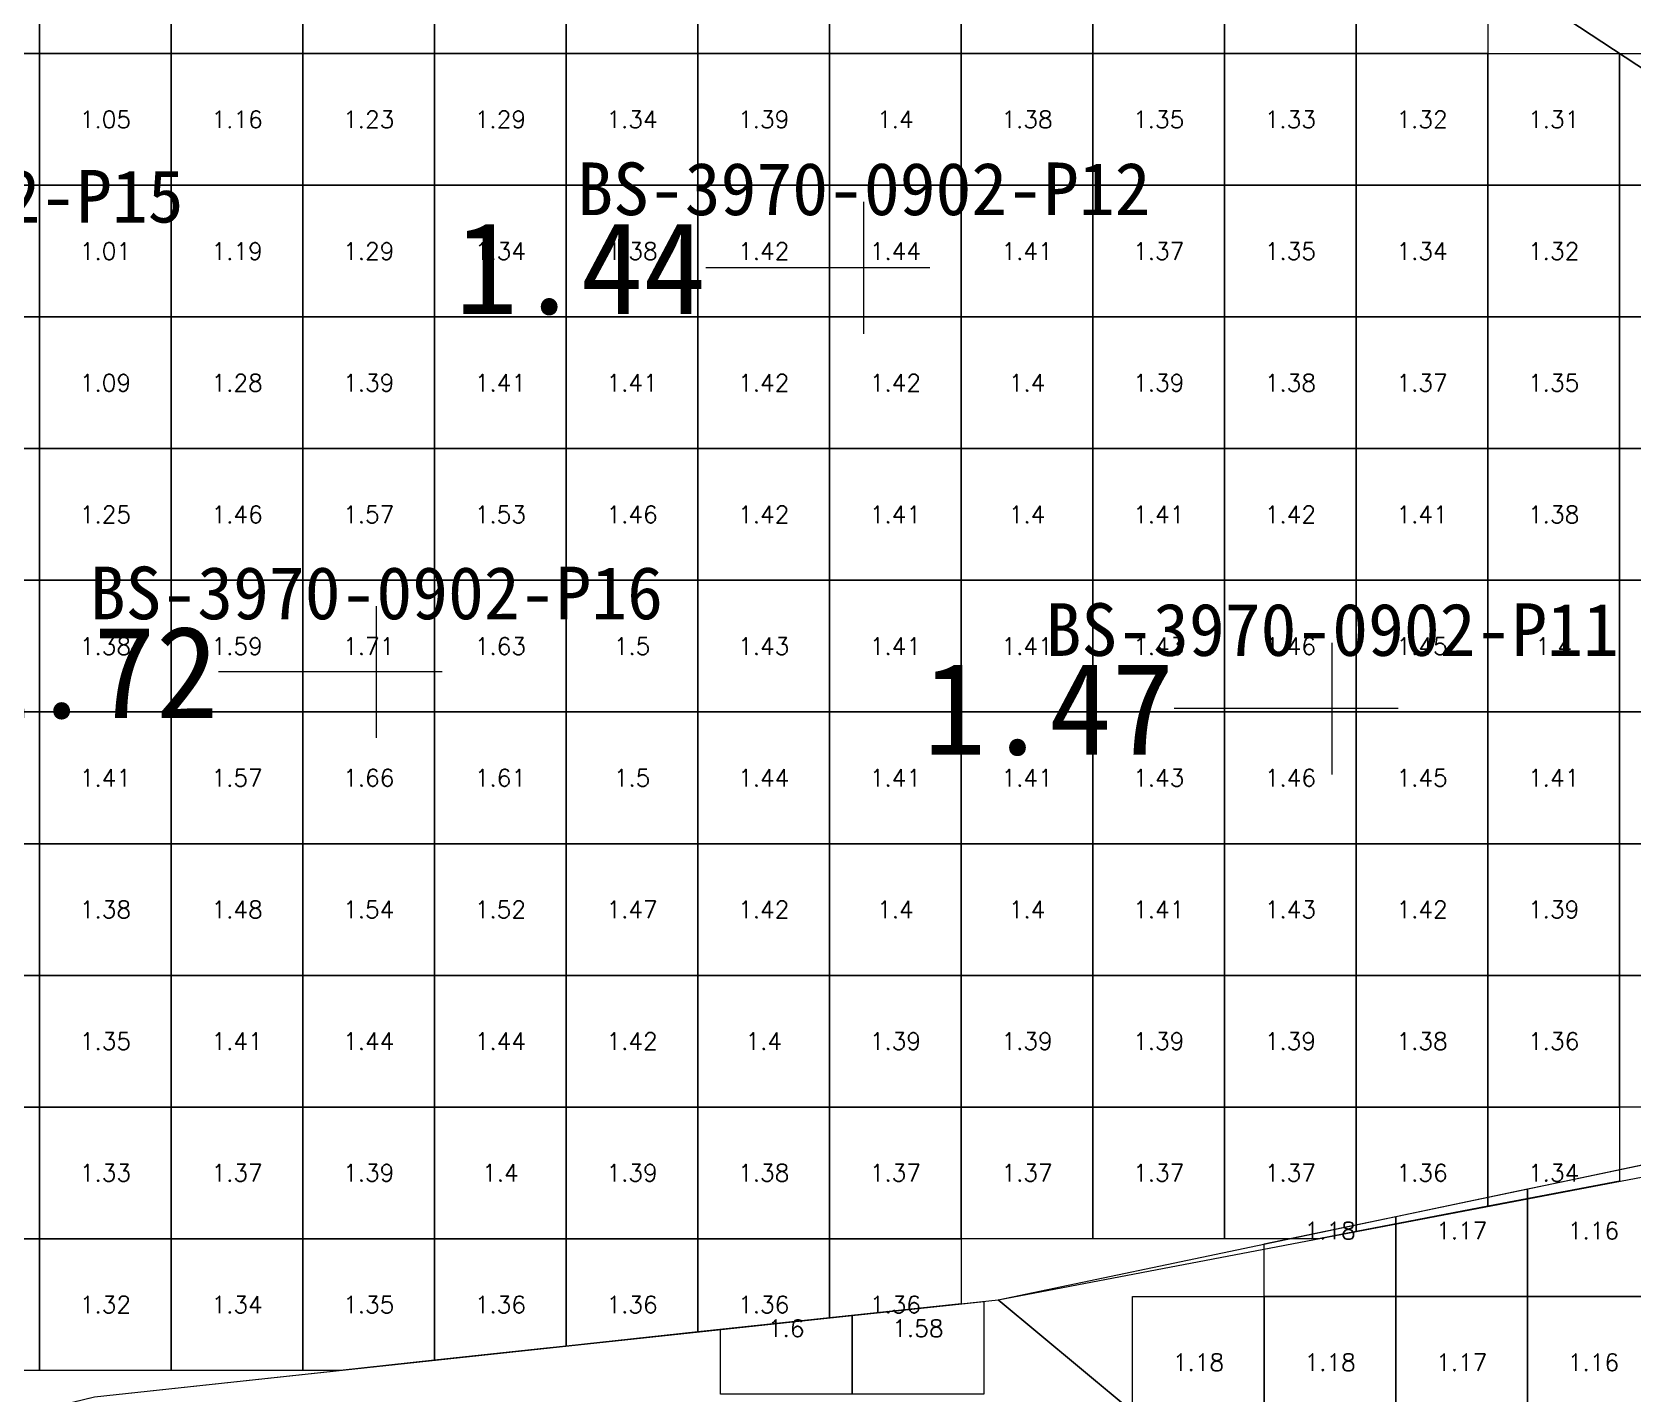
# Model space of a CAD drawing. Header units: inches. Extents: x 469759 to 470079, y 4349683 to 4349873.
# Drawn here: x 469947.84 to 469960, y 4349700.19 to 4349710.54 of the extents above; entities that cross this region are included whole.
import ezdxf
from ezdxf.enums import TextEntityAlignment as Align

# ---------------------------------------------------------------- set-up
doc = ezdxf.new("R2010")
doc.units = ezdxf.units.IN
doc.header["$MEASUREMENT"] = 0
for name, color, linetype, lineweight in [('1.000-1.500', 7, 'Continuous', 0), ('1.500-3.000', 7, 'Continuous', 0), ('孔口文字', 7, 'Continuous', 0), ('点', 7, 'Continuous', 0), ('爆区方格网', 7, 'Continuous', 0), ('线条', 7, 'Continuous', 0), ('钻孔', 7, 'Continuous', 0)]:
    doc.layers.add(name, color=color, linetype=linetype, lineweight=lineweight)
doc.styles.add('3dmine_textStyle_1', font='txt.shx', dxfattribs={"height": 1, "bigfont": 'gbcbig.shx'})
doc.styles.add('3dmine_textStyle_3', font='SimSun.ttf', dxfattribs={"height": 1})

msp = doc.modelspace()

# ---------------------------------------------------------------- hatches: boundary and pattern name
at = {"layer": '钻孔', "linetype": 'Continuous', "lineweight": 0, "true_color": 0x0000ff, "extrusion": (0, 1, 0)}
for points in [[(-469955.156, 3959.722), (-469954.156, 3959.722), (-469954.156, 3970.722), (-469955.156, 3970.722)], [(-469958.713, 3959.645), (-469957.713, 3959.645), (-469957.713, 3970.645), (-469958.713, 3970.645)]]:
    msp.add_hatch(color=5, dxfattribs=at).paths.add_polyline_path(points, flags=0)
at = {"layer": '钻孔', "linetype": 'Continuous', "lineweight": 0, "true_color": 0xff0000, "extrusion": (0, 1, 0)}
msp.add_hatch(color=1, dxfattribs=at).paths.add_polyline_path([(-469951.453, 3959.774), (-469950.453, 3959.774), (-469950.453, 3970.774), (-469951.453, 3970.774)], flags=0)

# ---------------------------------------------------------------- linework, layer by layer
at = {"color": 5, "linetype": 'Continuous', "lineweight": 0, "true_color": 0x0000ff}
for points in [[(469970.314, 4349716.603), (469968.57, 4349714.27), (469971.854, 4349713.965), (469973.831, 4349712.629), (469977.739, 4349711.524), (469979.727, 4349709.945), (469977.838, 4349707.792), (469974.945, 4349709.68), (469971.985, 4349710.652), (469968.341, 4349711.011), (469964.697, 4349711.369), (469963.086, 4349711.336), (469961.253, 4349709.481), (469958.801, 4349711.094), (469961.738, 4349713.214), (469965.776, 4349715.583), (469962.982, 4349716.896), (469960.598, 4349716.278), (469958.095, 4349713.746), (469954.885, 4349715.336), (469951.689, 4349718.375), (469949.512, 4349715.803), (469943.724, 4349715.656)], [(469943.125, 4349698.914), (469948.312, 4349700.172), (469951.744, 4349700.54), (469955.176, 4349700.908), (469960.076, 4349701.843), (469964.977, 4349702.777), (469969.164, 4349703.576), (469968.785, 4349706.741), (469971.373, 4349708.298), (469973.996, 4349706.916), (469974.487, 4349704.601), (469974.777, 4349704.646), (469980.586, 4349704.045)]]:
    msp.add_lwpolyline(points, dxfattribs=at)
at = {"color": 7, "linetype": 'Continuous', "lineweight": 0, "elevation": 1985.963}
msp.add_lwpolyline([(469965.776, 4349715.583), (469961.738, 4349713.214), (469958.801, 4349711.094), (469961.253, 4349709.481), (469963.086, 4349711.336), (469964.697, 4349711.369), (469968.341, 4349711.011), (469971.985, 4349710.652), (469973.465, 4349710.166), (469974.945, 4349709.68), (469976.392, 4349708.736), (469977.838, 4349707.792), (469979.727, 4349709.945), (469977.739, 4349711.524), (469973.831, 4349712.629), (469971.854, 4349713.965), (469968.57, 4349714.27), (469965.776, 4349715.583), (469965.776, 4349715.583)], dxfattribs=at)
at = {"layer": '1.000-1.500', "color": 5, "linetype": 'Continuous', "lineweight": 0, "true_color": 0x0000ff}
msp.add_lwpolyline([(469980.586, 4349704.045), (469978.742, 4349698.281), (469978.712, 4349698.088), (469978.134, 4349694.377), (469976.821, 4349695.198), (469975.507, 4349696.019), (469969.813, 4349695.41), (469969.727, 4349695.4), (469967.021, 4349693.208), (469967.03, 4349693.066), (469967.189, 4349690.675), (469963.589, 4349689.93), (469959.281, 4349692.782), (469961.312, 4349695.804), (469960.559, 4349696.43), (469955.176, 4349700.908), (469959.333, 4349701.779), (469963.489, 4349702.65), (469966.331, 4349703.2), (469966.61, 4349703.254), (469969.73, 4349703.858), (469971.924, 4349704.201), (469974.777, 4349704.646), (469980.586, 4349704.045)], dxfattribs=at)
at = {"layer": '1.500-3.000', "color": 1, "linetype": 'Continuous', "lineweight": 0, "true_color": 0xff0000}
msp.add_lwpolyline([(469958.22, 4349698.376), (469961.312, 4349695.804), (469959.302, 4349692.768), (469955.5, 4349695.285), (469952.561, 4349697.231), (469951.986, 4349696.744), (469949.196, 4349694.382), (469949.013, 4349694.227), (469949.354, 4349692.339), (469945.578, 4349691.017), (469942.528, 4349693.246), (469942.223, 4349693.728), (469940.196, 4349696.923), (469943.125, 4349698.914), (469945.333, 4349699.45), (469948.312, 4349700.172), (469951.56, 4349700.52), (469955.176, 4349700.908), (469958.22, 4349698.376)], dxfattribs=at)
at = {"layer": '点', "color": 138, "linetype": 'Continuous', "lineweight": 0, "true_color": 0x004c4c}
for points, elevation in [([(469954.156, 4349708.245), (469954.156, 4349709.245)], 3970.722), ([(469954.656, 4349708.745), (469953.656, 4349708.745)], 3970.722), ([(469950.453, 4349705.176), (469950.453, 4349706.176)], 3970.774), ([(469957.713, 4349704.898), (469957.713, 4349705.898)], 3970.645), ([(469950.953, 4349705.676), (469949.953, 4349705.676)], 3970.774), ([(469958.213, 4349705.398), (469957.213, 4349705.398)], 3970.645)]:
    msp.add_lwpolyline(points, dxfattribs=dict(at, elevation=elevation))
at = {"layer": '爆区方格网', "color": 5, "linetype": 'Continuous', "lineweight": 0, "true_color": 0x0000ff}
for points, elevation in [([(469947.895, 4349710.372), (469946.895, 4349710.372), (469946.895, 4349711.372), (469947.895, 4349711.372), (469947.895, 4349710.372)], 3971.284), ([(469948.895, 4349710.372), (469947.895, 4349710.372), (469947.895, 4349711.372), (469948.895, 4349711.372), (469948.895, 4349710.372)], 3971.284), ([(469949.895, 4349710.372), (469948.895, 4349710.372), (469948.895, 4349711.372), (469949.895, 4349711.372), (469949.895, 4349710.372)], 3971.284), ([(469950.895, 4349710.372), (469949.895, 4349710.372), (469949.895, 4349711.372), (469950.895, 4349711.372), (469950.895, 4349710.372)], 3971.284), ([(469951.895, 4349710.372), (469950.895, 4349710.372), (469950.895, 4349711.372), (469951.895, 4349711.372), (469951.895, 4349710.372)], 3971.284), ([(469952.895, 4349710.372), (469951.895, 4349710.372), (469951.895, 4349711.372), (469952.895, 4349711.372), (469952.895, 4349710.372)], 3971.284), ([(469953.895, 4349710.372), (469952.895, 4349710.372), (469952.895, 4349711.372), (469953.895, 4349711.372), (469953.895, 4349710.372)], 3971.284), ([(469954.895, 4349710.372), (469953.895, 4349710.372), (469953.895, 4349711.372), (469954.895, 4349711.372), (469954.895, 4349710.372)], 3971.284), ([(469955.895, 4349710.372), (469954.895, 4349710.372), (469954.895, 4349711.372), (469955.895, 4349711.372), (469955.895, 4349710.372)], 3971.284), ([(469956.895, 4349710.372), (469955.895, 4349710.372), (469955.895, 4349711.372), (469956.895, 4349711.372), (469956.895, 4349710.372)], 3971.284), ([(469957.895, 4349710.372), (469956.895, 4349710.372), (469956.895, 4349711.372), (469957.895, 4349711.372), (469957.895, 4349710.372)], 3971.284), ([(469958.895, 4349710.372), (469957.895, 4349710.372), (469957.895, 4349711.372), (469958.895, 4349711.372), (469958.895, 4349710.372)], 3971.284), ([(469947.895, 4349709.372), (469946.895, 4349709.372), (469946.895, 4349710.372), (469947.895, 4349710.372), (469947.895, 4349709.372)], 3971.284), ([(469948.895, 4349709.372), (469947.895, 4349709.372), (469947.895, 4349710.372), (469948.895, 4349710.372), (469948.895, 4349709.372)], 3971.284), ([(469949.895, 4349709.372), (469948.895, 4349709.372), (469948.895, 4349710.372), (469949.895, 4349710.372), (469949.895, 4349709.372)], 3971.284), ([(469950.895, 4349709.372), (469949.895, 4349709.372), (469949.895, 4349710.372), (469950.895, 4349710.372), (469950.895, 4349709.372)], 3971.284), ([(469951.895, 4349709.372), (469950.895, 4349709.372), (469950.895, 4349710.372), (469951.895, 4349710.372), (469951.895, 4349709.372)], 3971.284), ([(469952.895, 4349709.372), (469951.895, 4349709.372), (469951.895, 4349710.372), (469952.895, 4349710.372), (469952.895, 4349709.372)], 3971.284), ([(469953.895, 4349709.372), (469952.895, 4349709.372), (469952.895, 4349710.372), (469953.895, 4349710.372), (469953.895, 4349709.372)], 3971.284), ([(469954.895, 4349709.372), (469953.895, 4349709.372), (469953.895, 4349710.372), (469954.895, 4349710.372), (469954.895, 4349709.372)], 3971.284), ([(469955.895, 4349709.372), (469954.895, 4349709.372), (469954.895, 4349710.372), (469955.895, 4349710.372), (469955.895, 4349709.372)], 3971.284), ([(469956.895, 4349709.372), (469955.895, 4349709.372), (469955.895, 4349710.372), (469956.895, 4349710.372), (469956.895, 4349709.372)], 3971.284), ([(469957.895, 4349709.372), (469956.895, 4349709.372), (469956.895, 4349710.372), (469957.895, 4349710.372), (469957.895, 4349709.372)], 3971.284), ([(469958.895, 4349709.372), (469957.895, 4349709.372), (469957.895, 4349710.372), (469958.895, 4349710.372), (469958.895, 4349709.372)], 3971.284), ([(469959.895, 4349709.372), (469958.895, 4349709.372), (469958.895, 4349710.372), (469959.895, 4349710.372), (469959.895, 4349709.372)], 3971.284), ([(469960.895, 4349709.372), (469959.895, 4349709.372), (469959.895, 4349710.372), (469960.895, 4349710.372), (469960.895, 4349709.372)], 3971.284), ([(469947.895, 4349708.372), (469946.895, 4349708.372), (469946.895, 4349709.372), (469947.895, 4349709.372), (469947.895, 4349708.372)], 3971.284), ([(469948.895, 4349708.372), (469947.895, 4349708.372), (469947.895, 4349709.372), (469948.895, 4349709.372), (469948.895, 4349708.372)], 3971.284), ([(469949.895, 4349708.372), (469948.895, 4349708.372), (469948.895, 4349709.372), (469949.895, 4349709.372), (469949.895, 4349708.372)], 3971.284), ([(469950.895, 4349708.372), (469949.895, 4349708.372), (469949.895, 4349709.372), (469950.895, 4349709.372), (469950.895, 4349708.372)], 3971.284), ([(469951.895, 4349708.372), (469950.895, 4349708.372), (469950.895, 4349709.372), (469951.895, 4349709.372), (469951.895, 4349708.372)], 3971.284), ([(469952.895, 4349708.372), (469951.895, 4349708.372), (469951.895, 4349709.372), (469952.895, 4349709.372), (469952.895, 4349708.372)], 3971.284), ([(469953.895, 4349708.372), (469952.895, 4349708.372), (469952.895, 4349709.372), (469953.895, 4349709.372), (469953.895, 4349708.372)], 3971.284), ([(469954.895, 4349708.372), (469953.895, 4349708.372), (469953.895, 4349709.372), (469954.895, 4349709.372), (469954.895, 4349708.372)], 3971.284), ([(469955.895, 4349708.372), (469954.895, 4349708.372), (469954.895, 4349709.372), (469955.895, 4349709.372), (469955.895, 4349708.372)], 3971.284), ([(469956.895, 4349708.372), (469955.895, 4349708.372), (469955.895, 4349709.372), (469956.895, 4349709.372), (469956.895, 4349708.372)], 3971.284), ([(469957.895, 4349708.372), (469956.895, 4349708.372), (469956.895, 4349709.372), (469957.895, 4349709.372), (469957.895, 4349708.372)], 3971.284), ([(469958.895, 4349708.372), (469957.895, 4349708.372), (469957.895, 4349709.372), (469958.895, 4349709.372), (469958.895, 4349708.372)], 3971.284), ([(469959.895, 4349708.372), (469958.895, 4349708.372), (469958.895, 4349709.372), (469959.895, 4349709.372), (469959.895, 4349708.372)], 3971.284), ([(469960.895, 4349708.372), (469959.895, 4349708.372), (469959.895, 4349709.372), (469960.895, 4349709.372), (469960.895, 4349708.372)], 3971.284), ([(469947.895, 4349707.372), (469946.895, 4349707.372), (469946.895, 4349708.372), (469947.895, 4349708.372), (469947.895, 4349707.372)], 3971.284), ([(469948.895, 4349707.372), (469947.895, 4349707.372), (469947.895, 4349708.372), (469948.895, 4349708.372), (469948.895, 4349707.372)], 3971.284), ([(469949.895, 4349707.372), (469948.895, 4349707.372), (469948.895, 4349708.372), (469949.895, 4349708.372), (469949.895, 4349707.372)], 3971.284), ([(469950.895, 4349707.372), (469949.895, 4349707.372), (469949.895, 4349708.372), (469950.895, 4349708.372), (469950.895, 4349707.372)], 3971.284), ([(469951.895, 4349707.372), (469950.895, 4349707.372), (469950.895, 4349708.372), (469951.895, 4349708.372), (469951.895, 4349707.372)], 3971.284), ([(469952.895, 4349707.372), (469951.895, 4349707.372), (469951.895, 4349708.372), (469952.895, 4349708.372), (469952.895, 4349707.372)], 3971.284), ([(469953.895, 4349707.372), (469952.895, 4349707.372), (469952.895, 4349708.372), (469953.895, 4349708.372), (469953.895, 4349707.372)], 3971.284), ([(469954.895, 4349707.372), (469953.895, 4349707.372), (469953.895, 4349708.372), (469954.895, 4349708.372), (469954.895, 4349707.372)], 3971.284), ([(469955.895, 4349707.372), (469954.895, 4349707.372), (469954.895, 4349708.372), (469955.895, 4349708.372), (469955.895, 4349707.372)], 3971.284), ([(469956.895, 4349707.372), (469955.895, 4349707.372), (469955.895, 4349708.372), (469956.895, 4349708.372), (469956.895, 4349707.372)], 3971.284), ([(469957.895, 4349707.372), (469956.895, 4349707.372), (469956.895, 4349708.372), (469957.895, 4349708.372), (469957.895, 4349707.372)], 3971.284), ([(469958.895, 4349707.372), (469957.895, 4349707.372), (469957.895, 4349708.372), (469958.895, 4349708.372), (469958.895, 4349707.372)], 3971.284), ([(469959.895, 4349707.372), (469958.895, 4349707.372), (469958.895, 4349708.372), (469959.895, 4349708.372), (469959.895, 4349707.372)], 3971.284), ([(469960.895, 4349707.372), (469959.895, 4349707.372), (469959.895, 4349708.372), (469960.895, 4349708.372), (469960.895, 4349707.372)], 3971.284), ([(469947.895, 4349706.372), (469946.895, 4349706.372), (469946.895, 4349707.372), (469947.895, 4349707.372), (469947.895, 4349706.372)], 3971.284), ([(469948.895, 4349706.372), (469947.895, 4349706.372), (469947.895, 4349707.372), (469948.895, 4349707.372), (469948.895, 4349706.372)], 3971.284), ([(469949.895, 4349706.372), (469948.895, 4349706.372), (469948.895, 4349707.372), (469949.895, 4349707.372), (469949.895, 4349706.372)], 3971.284), ([(469950.895, 4349706.372), (469949.895, 4349706.372), (469949.895, 4349707.372), (469950.895, 4349707.372), (469950.895, 4349706.372)], 3971.284), ([(469951.895, 4349706.372), (469950.895, 4349706.372), (469950.895, 4349707.372), (469951.895, 4349707.372), (469951.895, 4349706.372)], 3971.284), ([(469952.895, 4349706.372), (469951.895, 4349706.372), (469951.895, 4349707.372), (469952.895, 4349707.372), (469952.895, 4349706.372)], 3971.284), ([(469953.895, 4349706.372), (469952.895, 4349706.372), (469952.895, 4349707.372), (469953.895, 4349707.372), (469953.895, 4349706.372)], 3971.284), ([(469954.895, 4349706.372), (469953.895, 4349706.372), (469953.895, 4349707.372), (469954.895, 4349707.372), (469954.895, 4349706.372)], 3971.284), ([(469955.895, 4349706.372), (469954.895, 4349706.372), (469954.895, 4349707.372), (469955.895, 4349707.372), (469955.895, 4349706.372)], 3971.284), ([(469956.895, 4349706.372), (469955.895, 4349706.372), (469955.895, 4349707.372), (469956.895, 4349707.372), (469956.895, 4349706.372)], 3971.284), ([(469957.895, 4349706.372), (469956.895, 4349706.372), (469956.895, 4349707.372), (469957.895, 4349707.372), (469957.895, 4349706.372)], 3971.284), ([(469958.895, 4349706.372), (469957.895, 4349706.372), (469957.895, 4349707.372), (469958.895, 4349707.372), (469958.895, 4349706.372)], 3971.284), ([(469959.895, 4349706.372), (469958.895, 4349706.372), (469958.895, 4349707.372), (469959.895, 4349707.372), (469959.895, 4349706.372)], 3971.284), ([(469960.895, 4349706.372), (469959.895, 4349706.372), (469959.895, 4349707.372), (469960.895, 4349707.372), (469960.895, 4349706.372)], 3971.284), ([(469947.895, 4349705.372), (469946.895, 4349705.372), (469946.895, 4349706.372), (469947.895, 4349706.372), (469947.895, 4349705.372)], 3971.284), ([(469948.895, 4349705.372), (469947.895, 4349705.372), (469947.895, 4349706.372), (469948.895, 4349706.372), (469948.895, 4349705.372)], 3971.284), ([(469949.895, 4349705.372), (469948.895, 4349705.372), (469948.895, 4349706.372), (469949.895, 4349706.372), (469949.895, 4349705.372)], 3971.284), ([(469950.895, 4349705.372), (469949.895, 4349705.372), (469949.895, 4349706.372), (469950.895, 4349706.372), (469950.895, 4349705.372)], 3971.284), ([(469951.895, 4349705.372), (469950.895, 4349705.372), (469950.895, 4349706.372), (469951.895, 4349706.372), (469951.895, 4349705.372)], 3971.284), ([(469952.895, 4349705.372), (469951.895, 4349705.372), (469951.895, 4349706.372), (469952.895, 4349706.372), (469952.895, 4349705.372)], 3971.284), ([(469953.895, 4349705.372), (469952.895, 4349705.372), (469952.895, 4349706.372), (469953.895, 4349706.372), (469953.895, 4349705.372)], 3971.284), ([(469954.895, 4349705.372), (469953.895, 4349705.372), (469953.895, 4349706.372), (469954.895, 4349706.372), (469954.895, 4349705.372)], 3971.284), ([(469955.895, 4349705.372), (469954.895, 4349705.372), (469954.895, 4349706.372), (469955.895, 4349706.372), (469955.895, 4349705.372)], 3971.284), ([(469956.895, 4349705.372), (469955.895, 4349705.372), (469955.895, 4349706.372), (469956.895, 4349706.372), (469956.895, 4349705.372)], 3971.284), ([(469957.895, 4349705.372), (469956.895, 4349705.372), (469956.895, 4349706.372), (469957.895, 4349706.372), (469957.895, 4349705.372)], 3971.284), ([(469958.895, 4349705.372), (469957.895, 4349705.372), (469957.895, 4349706.372), (469958.895, 4349706.372), (469958.895, 4349705.372)], 3971.284), ([(469959.895, 4349705.372), (469958.895, 4349705.372), (469958.895, 4349706.372), (469959.895, 4349706.372), (469959.895, 4349705.372)], 3971.284), ([(469960.895, 4349705.372), (469959.895, 4349705.372), (469959.895, 4349706.372), (469960.895, 4349706.372), (469960.895, 4349705.372)], 3971.284), ([(469947.895, 4349704.372), (469946.895, 4349704.372), (469946.895, 4349705.372), (469947.895, 4349705.372), (469947.895, 4349704.372)], 3971.284), ([(469948.895, 4349704.372), (469947.895, 4349704.372), (469947.895, 4349705.372), (469948.895, 4349705.372), (469948.895, 4349704.372)], 3971.284), ([(469949.895, 4349704.372), (469948.895, 4349704.372), (469948.895, 4349705.372), (469949.895, 4349705.372), (469949.895, 4349704.372)], 3971.284), ([(469950.895, 4349704.372), (469949.895, 4349704.372), (469949.895, 4349705.372), (469950.895, 4349705.372), (469950.895, 4349704.372)], 3971.284), ([(469951.895, 4349704.372), (469950.895, 4349704.372), (469950.895, 4349705.372), (469951.895, 4349705.372), (469951.895, 4349704.372)], 3971.284), ([(469952.895, 4349704.372), (469951.895, 4349704.372), (469951.895, 4349705.372), (469952.895, 4349705.372), (469952.895, 4349704.372)], 3971.284), ([(469953.895, 4349704.372), (469952.895, 4349704.372), (469952.895, 4349705.372), (469953.895, 4349705.372), (469953.895, 4349704.372)], 3971.284), ([(469954.895, 4349704.372), (469953.895, 4349704.372), (469953.895, 4349705.372), (469954.895, 4349705.372), (469954.895, 4349704.372)], 3971.284), ([(469955.895, 4349704.372), (469954.895, 4349704.372), (469954.895, 4349705.372), (469955.895, 4349705.372), (469955.895, 4349704.372)], 3971.284), ([(469956.895, 4349704.372), (469955.895, 4349704.372), (469955.895, 4349705.372), (469956.895, 4349705.372), (469956.895, 4349704.372)], 3971.284), ([(469957.895, 4349704.372), (469956.895, 4349704.372), (469956.895, 4349705.372), (469957.895, 4349705.372), (469957.895, 4349704.372)], 3971.284), ([(469958.895, 4349704.372), (469957.895, 4349704.372), (469957.895, 4349705.372), (469958.895, 4349705.372), (469958.895, 4349704.372)], 3971.284), ([(469959.895, 4349704.372), (469958.895, 4349704.372), (469958.895, 4349705.372), (469959.895, 4349705.372), (469959.895, 4349704.372)], 3971.284), ([(469960.895, 4349704.372), (469959.895, 4349704.372), (469959.895, 4349705.372), (469960.895, 4349705.372), (469960.895, 4349704.372)], 3971.284), ([(469947.895, 4349703.372), (469946.895, 4349703.372), (469946.895, 4349704.372), (469947.895, 4349704.372), (469947.895, 4349703.372)], 3971.284), ([(469948.895, 4349703.372), (469947.895, 4349703.372), (469947.895, 4349704.372), (469948.895, 4349704.372), (469948.895, 4349703.372)], 3971.284), ([(469949.895, 4349703.372), (469948.895, 4349703.372), (469948.895, 4349704.372), (469949.895, 4349704.372), (469949.895, 4349703.372)], 3971.284), ([(469950.895, 4349703.372), (469949.895, 4349703.372), (469949.895, 4349704.372), (469950.895, 4349704.372), (469950.895, 4349703.372)], 3971.284), ([(469951.895, 4349703.372), (469950.895, 4349703.372), (469950.895, 4349704.372), (469951.895, 4349704.372), (469951.895, 4349703.372)], 3971.284), ([(469952.895, 4349703.372), (469951.895, 4349703.372), (469951.895, 4349704.372), (469952.895, 4349704.372), (469952.895, 4349703.372)], 3971.284), ([(469953.895, 4349703.372), (469952.895, 4349703.372), (469952.895, 4349704.372), (469953.895, 4349704.372), (469953.895, 4349703.372)], 3971.284), ([(469954.895, 4349703.372), (469953.895, 4349703.372), (469953.895, 4349704.372), (469954.895, 4349704.372), (469954.895, 4349703.372)], 3971.284), ([(469955.895, 4349703.372), (469954.895, 4349703.372), (469954.895, 4349704.372), (469955.895, 4349704.372), (469955.895, 4349703.372)], 3971.284), ([(469956.895, 4349703.372), (469955.895, 4349703.372), (469955.895, 4349704.372), (469956.895, 4349704.372), (469956.895, 4349703.372)], 3971.284), ([(469957.895, 4349703.372), (469956.895, 4349703.372), (469956.895, 4349704.372), (469957.895, 4349704.372), (469957.895, 4349703.372)], 3971.284), ([(469958.895, 4349703.372), (469957.895, 4349703.372), (469957.895, 4349704.372), (469958.895, 4349704.372), (469958.895, 4349703.372)], 3971.284), ([(469959.895, 4349703.372), (469958.895, 4349703.372), (469958.895, 4349704.372), (469959.895, 4349704.372), (469959.895, 4349703.372)], 3971.284), ([(469960.895, 4349703.372), (469959.895, 4349703.372), (469959.895, 4349704.372), (469960.895, 4349704.372), (469960.895, 4349703.372)], 3971.284), ([(469947.895, 4349702.372), (469946.895, 4349702.372), (469946.895, 4349703.372), (469947.895, 4349703.372), (469947.895, 4349702.372)], 3971.284), ([(469948.895, 4349702.372), (469947.895, 4349702.372), (469947.895, 4349703.372), (469948.895, 4349703.372), (469948.895, 4349702.372)], 3971.284), ([(469949.895, 4349702.372), (469948.895, 4349702.372), (469948.895, 4349703.372), (469949.895, 4349703.372), (469949.895, 4349702.372)], 3971.284), ([(469950.895, 4349702.372), (469949.895, 4349702.372), (469949.895, 4349703.372), (469950.895, 4349703.372), (469950.895, 4349702.372)], 3971.284), ([(469951.895, 4349702.372), (469950.895, 4349702.372), (469950.895, 4349703.372), (469951.895, 4349703.372), (469951.895, 4349702.372)], 3971.284), ([(469952.895, 4349702.372), (469951.895, 4349702.372), (469951.895, 4349703.372), (469952.895, 4349703.372), (469952.895, 4349702.372)], 3971.284), ([(469953.895, 4349702.372), (469952.895, 4349702.372), (469952.895, 4349703.372), (469953.895, 4349703.372), (469953.895, 4349702.372)], 3971.284), ([(469954.895, 4349702.372), (469953.895, 4349702.372), (469953.895, 4349703.372), (469954.895, 4349703.372), (469954.895, 4349702.372)], 3971.284), ([(469955.895, 4349702.372), (469954.895, 4349702.372), (469954.895, 4349703.372), (469955.895, 4349703.372), (469955.895, 4349702.372)], 3971.284), ([(469956.895, 4349702.372), (469955.895, 4349702.372), (469955.895, 4349703.372), (469956.895, 4349703.372), (469956.895, 4349702.372)], 3971.284), ([(469957.895, 4349702.372), (469956.895, 4349702.372), (469956.895, 4349703.372), (469957.895, 4349703.372), (469957.895, 4349702.372)], 3971.284), ([(469958.895, 4349702.372), (469957.895, 4349702.372), (469957.895, 4349703.372), (469958.895, 4349703.372), (469958.895, 4349702.372)], 3971.284), ([(469959.895, 4349702.372), (469958.895, 4349702.372), (469958.895, 4349703.372), (469959.895, 4349703.372), (469959.895, 4349702.372)], 3971.284), ([(469960.895, 4349702.372), (469959.895, 4349702.372), (469959.895, 4349703.372), (469960.895, 4349703.372), (469960.895, 4349702.372)], 3971.284), ([(469947.895, 4349701.372), (469946.895, 4349701.372), (469946.895, 4349702.372), (469947.895, 4349702.372), (469947.895, 4349701.372)], 3971.284), ([(469948.895, 4349701.372), (469947.895, 4349701.372), (469947.895, 4349702.372), (469948.895, 4349702.372), (469948.895, 4349701.372)], 3971.284), ([(469949.895, 4349701.372), (469948.895, 4349701.372), (469948.895, 4349702.372), (469949.895, 4349702.372), (469949.895, 4349701.372)], 3971.284), ([(469950.895, 4349701.372), (469949.895, 4349701.372), (469949.895, 4349702.372), (469950.895, 4349702.372), (469950.895, 4349701.372)], 3971.284), ([(469951.895, 4349701.372), (469950.895, 4349701.372), (469950.895, 4349702.372), (469951.895, 4349702.372), (469951.895, 4349701.372)], 3971.284), ([(469952.895, 4349701.372), (469951.895, 4349701.372), (469951.895, 4349702.372), (469952.895, 4349702.372), (469952.895, 4349701.372)], 3971.284), ([(469953.895, 4349701.372), (469952.895, 4349701.372), (469952.895, 4349702.372), (469953.895, 4349702.372), (469953.895, 4349701.372)], 3971.284), ([(469954.895, 4349701.372), (469953.895, 4349701.372), (469953.895, 4349702.372), (469954.895, 4349702.372), (469954.895, 4349701.372)], 3971.284), ([(469955.895, 4349701.372), (469954.895, 4349701.372), (469954.895, 4349702.372), (469955.895, 4349702.372), (469955.895, 4349701.372)], 3971.284), ([(469956.895, 4349701.372), (469955.895, 4349701.372), (469955.895, 4349702.372), (469956.895, 4349702.372), (469956.895, 4349701.372)], 3971.284), ([(469957.895, 4349701.427), (469957.608, 4349701.372), (469956.895, 4349701.372), (469956.895, 4349702.372), (469957.895, 4349702.372), (469957.895, 4349701.427)], 3971.284), ([(469958.895, 4349701.618), (469957.895, 4349701.427), (469957.895, 4349702.372), (469958.895, 4349702.372), (469958.895, 4349701.618)], 3971.284), ([(469959.895, 4349701.808), (469958.895, 4349701.618), (469958.895, 4349702.372), (469959.895, 4349702.372), (469959.895, 4349701.808)], 3971.284), ([(469960.197, 4349700.933), (469959.197, 4349700.933), (469959.197, 4349701.751), (469959.333, 4349701.779), (469960.064, 4349701.933), (469960.197, 4349701.933), (469960.197, 4349700.933)], 3969.867), ([(469959.197, 4349700.933), (469958.197, 4349700.933), (469958.197, 4349701.541), (469959.197, 4349701.751), (469959.197, 4349700.933)], 3969.867), ([(469958.197, 4349700.933), (469957.197, 4349700.933), (469957.197, 4349701.332), (469958.197, 4349701.541), (469958.197, 4349700.933)], 3969.867), ([(469947.895, 4349700.372), (469946.895, 4349700.372), (469946.895, 4349701.372), (469947.895, 4349701.372), (469947.895, 4349700.372)], 3971.284), ([(469948.895, 4349700.372), (469947.895, 4349700.372), (469947.895, 4349701.372), (469948.895, 4349701.372), (469948.895, 4349700.372)], 3971.284), ([(469949.895, 4349700.372), (469948.895, 4349700.372), (469948.895, 4349701.372), (469949.895, 4349701.372), (469949.895, 4349700.372)], 3971.284), ([(469950.895, 4349700.449), (469950.178, 4349700.372), (469949.895, 4349700.372), (469949.895, 4349701.372), (469950.895, 4349701.372), (469950.895, 4349700.449)], 3971.284), ([(469951.895, 4349700.556), (469951.744, 4349700.54), (469950.895, 4349700.449), (469950.895, 4349701.372), (469951.895, 4349701.372), (469951.895, 4349700.556)], 3971.284), ([(469952.895, 4349700.664), (469951.895, 4349700.556), (469951.895, 4349701.372), (469952.895, 4349701.372), (469952.895, 4349700.664)], 3971.284), ([(469953.895, 4349700.771), (469952.895, 4349700.664), (469952.895, 4349701.372), (469953.895, 4349701.372), (469953.895, 4349700.771)], 3971.284), ([(469954.895, 4349700.878), (469953.895, 4349700.771), (469953.895, 4349701.372), (469954.895, 4349701.372), (469954.895, 4349700.878)], 3971.284), ([(469957.197, 4349699.933), (469956.197, 4349699.933), (469956.197, 4349700.933), (469957.197, 4349700.933), (469957.197, 4349699.933)], 3969.867), ([(469958.197, 4349699.933), (469957.197, 4349699.933), (469957.197, 4349700.933), (469958.197, 4349700.933), (469958.197, 4349699.933)], 3969.867), ([(469959.197, 4349699.933), (469958.197, 4349699.933), (469958.197, 4349700.933), (469959.197, 4349700.933), (469959.197, 4349699.933)], 3969.867), ([(469960.197, 4349699.933), (469959.197, 4349699.933), (469959.197, 4349700.933), (469960.197, 4349700.933), (469960.197, 4349699.933)], 3969.867)]:
    msp.add_lwpolyline(points, dxfattribs=dict(at, elevation=elevation))
at = {"layer": '爆区方格网', "color": 1, "linetype": 'Continuous', "lineweight": 0, "true_color": 0xff0000, "elevation": 3969.461}
for points in [[(469955.066, 4349700.192), (469954.066, 4349700.192), (469954.066, 4349700.789), (469955.066, 4349700.896), (469955.066, 4349700.192)], [(469954.066, 4349700.192), (469953.066, 4349700.192), (469953.066, 4349700.682), (469954.066, 4349700.789), (469954.066, 4349700.192)]]:
    msp.add_lwpolyline(points, dxfattribs=at)
at = {"layer": '线条', "color": 138, "linetype": 'Continuous', "lineweight": 0, "true_color": 0x004c4c}
for points, elevation in [([(469954.156, 4349708.745), (469954.156, 4349708.745), (469954.156, 4349708.745)], 3970.722), ([(469950.453, 4349705.676), (469950.453, 4349705.676), (469950.453, 4349705.676)], 3970.774), ([(469957.713, 4349705.398), (469957.713, 4349705.398), (469957.713, 4349705.398)], 3970.645)]:
    msp.add_lwpolyline(points, dxfattribs=dict(at, elevation=elevation))
at = {"layer": '钻孔', "color": 5, "linetype": 'Continuous', "lineweight": 0, "true_color": 0x0000ff}
for points, elevation in [([(469954.156, 4349708.745), (469952.956, 4349708.745)], 3970.722), ([(469954.156, 4349708.745), (469952.956, 4349708.745)], 3959.722), ([(469957.713, 4349705.398), (469956.513, 4349705.398)], 3970.645), ([(469957.713, 4349705.398), (469956.513, 4349705.398)], 3959.645)]:
    msp.add_lwpolyline(points, dxfattribs=dict(at, elevation=elevation))
at = {"layer": '钻孔', "color": 1, "linetype": 'Continuous', "lineweight": 0, "true_color": 0xff0000}
for elevation in [3970.774, 3959.774]:
    msp.add_lwpolyline([(469950.453, 4349705.676), (469949.253, 4349705.676)], dxfattribs=dict(at, elevation=elevation))

# ---------------------------------------------------------------- texts
at = {"color": 5, "linetype": 'Continuous', "lineweight": 0, "true_color": 0x0000ff, "style": '3dmine_textStyle_1'}
for s, p in [('1.05', (469948.395, 4349709.872, 3971.284)), ('1.16', (469949.395, 4349709.872, 3971.284)), ('1.23', (469950.395, 4349709.872, 3971.284)), ('1.29', (469951.395, 4349709.872, 3971.284)), ('1.34', (469952.395, 4349709.872, 3971.284)), ('1.39', (469953.395, 4349709.872, 3971.284)), ('1.4', (469954.395, 4349709.872, 3971.284)), ('1.38', (469955.395, 4349709.872, 3971.284)), ('1.35', (469956.395, 4349709.872, 3971.284)), ('1.33', (469957.395, 4349709.872, 3971.284)), ('1.32', (469958.395, 4349709.872, 3971.284)), ('1.31', (469959.395, 4349709.872, 3971.284)), ('1.01', (469948.395, 4349708.872, 3971.284)), ('1.19', (469949.395, 4349708.872, 3971.284)), ('1.29', (469950.395, 4349708.872, 3971.284)), ('1.34', (469951.395, 4349708.872, 3971.284)), ('1.38', (469952.395, 4349708.872, 3971.284)), ('1.42', (469953.395, 4349708.872, 3971.284)), ('1.44', (469954.395, 4349708.872, 3971.284)), ('1.41', (469955.395, 4349708.872, 3971.284)), ('1.37', (469956.395, 4349708.872, 3971.284)), ('1.35', (469957.395, 4349708.872, 3971.284)), ('1.34', (469958.395, 4349708.872, 3971.284)), ('1.32', (469959.395, 4349708.872, 3971.284)), ('1.09', (469948.395, 4349707.872, 3971.284)), ('1.28', (469949.395, 4349707.872, 3971.284)), ('1.39', (469950.395, 4349707.872, 3971.284)), ('1.41', (469951.395, 4349707.872, 3971.284)), ('1.41', (469952.395, 4349707.872, 3971.284)), ('1.42', (469953.395, 4349707.872, 3971.284)), ('1.42', (469954.395, 4349707.872, 3971.284)), ('1.4', (469955.395, 4349707.872, 3971.284)), ('1.39', (469956.395, 4349707.872, 3971.284)), ('1.38', (469957.395, 4349707.872, 3971.284)), ('1.37', (469958.395, 4349707.872, 3971.284)), ('1.35', (469959.395, 4349707.872, 3971.284)), ('1.25', (469948.395, 4349706.872, 3971.284)), ('1.46', (469949.395, 4349706.872, 3971.284)), ('1.57', (469950.395, 4349706.872, 3971.284)), ('1.53', (469951.395, 4349706.872, 3971.284)), ('1.46', (469952.395, 4349706.872, 3971.284)), ('1.42', (469953.395, 4349706.872, 3971.284)), ('1.41', (469954.395, 4349706.872, 3971.284)), ('1.4', (469955.395, 4349706.872, 3971.284)), ('1.41', (469956.395, 4349706.872, 3971.284)), ('1.42', (469957.395, 4349706.872, 3971.284)), ('1.41', (469958.395, 4349706.872, 3971.284)), ('1.38', (469959.395, 4349706.872, 3971.284)), ('1.38', (469948.395, 4349705.872, 3971.284)), ('1.59', (469949.395, 4349705.872, 3971.284)), ('1.71', (469950.395, 4349705.872, 3971.284)), ('1.63', (469951.395, 4349705.872, 3971.284)), ('1.5', (469952.395, 4349705.872, 3971.284)), ('1.43', (469953.395, 4349705.872, 3971.284)), ('1.41', (469954.395, 4349705.872, 3971.284)), ('1.41', (469955.395, 4349705.872, 3971.284)), ('1.43', (469956.395, 4349705.872, 3971.284)), ('1.46', (469957.395, 4349705.872, 3971.284)), ('1.45', (469958.395, 4349705.872, 3971.284)), ('1.4', (469959.395, 4349705.872, 3971.284)), ('1.41', (469948.395, 4349704.872, 3971.284)), ('1.57', (469949.395, 4349704.872, 3971.284)), ('1.66', (469950.395, 4349704.872, 3971.284)), ('1.61', (469951.395, 4349704.872, 3971.284)), ('1.5', (469952.395, 4349704.872, 3971.284)), ('1.44', (469953.395, 4349704.872, 3971.284)), ('1.41', (469954.395, 4349704.872, 3971.284)), ('1.41', (469955.395, 4349704.872, 3971.284)), ('1.43', (469956.395, 4349704.872, 3971.284)), ('1.46', (469957.395, 4349704.872, 3971.284)), ('1.45', (469958.395, 4349704.872, 3971.284)), ('1.41', (469959.395, 4349704.872, 3971.284)), ('1.38', (469948.395, 4349703.872, 3971.284)), ('1.48', (469949.395, 4349703.872, 3971.284)), ('1.54', (469950.395, 4349703.872, 3971.284)), ('1.52', (469951.395, 4349703.872, 3971.284)), ('1.47', (469952.395, 4349703.872, 3971.284)), ('1.42', (469953.395, 4349703.872, 3971.284)), ('1.4', (469954.395, 4349703.872, 3971.284)), ('1.4', (469955.395, 4349703.872, 3971.284)), ('1.41', (469956.395, 4349703.872, 3971.284)), ('1.43', (469957.395, 4349703.872, 3971.284)), ('1.42', (469958.395, 4349703.872, 3971.284)), ('1.39', (469959.395, 4349703.872, 3971.284)), ('1.35', (469948.395, 4349702.872, 3971.284)), ('1.41', (469949.395, 4349702.872, 3971.284)), ('1.44', (469950.395, 4349702.872, 3971.284)), ('1.44', (469951.395, 4349702.872, 3971.284)), ('1.42', (469952.395, 4349702.872, 3971.284)), ('1.4', (469953.395, 4349702.872, 3971.284)), ('1.39', (469954.395, 4349702.872, 3971.284)), ('1.39', (469955.395, 4349702.872, 3971.284)), ('1.39', (469956.395, 4349702.872, 3971.284)), ('1.39', (469957.395, 4349702.872, 3971.284)), ('1.38', (469958.395, 4349702.872, 3971.284)), ('1.36', (469959.395, 4349702.872, 3971.284)), ('1.33', (469948.395, 4349701.872, 3971.284)), ('1.37', (469949.395, 4349701.872, 3971.284)), ('1.39', (469950.395, 4349701.872, 3971.284)), ('1.4', (469951.395, 4349701.872, 3971.284)), ('1.39', (469952.395, 4349701.872, 3971.284)), ('1.38', (469953.395, 4349701.872, 3971.284)), ('1.37', (469954.395, 4349701.872, 3971.284)), ('1.37', (469955.395, 4349701.872, 3971.284)), ('1.37', (469956.395, 4349701.872, 3971.284)), ('1.37', (469957.395, 4349701.872, 3971.284)), ('1.36', (469958.395, 4349701.872, 3971.284)), ('1.34', (469959.395, 4349701.872, 3971.284)), ('1.18', (469957.697, 4349701.433, 3969.867)), ('1.17', (469958.697, 4349701.433, 3969.867)), ('1.16', (469959.697, 4349701.433, 3969.867)), ('1.32', (469948.395, 4349700.872, 3971.284)), ('1.34', (469949.395, 4349700.872, 3971.284)), ('1.35', (469950.395, 4349700.872, 3971.284)), ('1.36', (469951.395, 4349700.872, 3971.284)), ('1.36', (469952.395, 4349700.872, 3971.284)), ('1.36', (469953.395, 4349700.872, 3971.284)), ('1.36', (469954.395, 4349700.872, 3971.284)), ('1.18', (469956.697, 4349700.433, 3969.867)), ('1.18', (469957.697, 4349700.433, 3969.867)), ('1.17', (469958.697, 4349700.433, 3969.867)), ('1.16', (469959.697, 4349700.433, 3969.867))]:
    msp.add_text(s, height=0.13, dxfattribs=at).set_placement(p, align=Align.MIDDLE_CENTER)
at = {"color": 1, "linetype": 'Continuous', "lineweight": 0, "true_color": 0xff0000, "style": '3dmine_textStyle_1'}
for s, p in [('1.6', (469953.566, 4349700.692, 3969.461)), ('1.58', (469954.566, 4349700.692, 3969.461))]:
    msp.add_text(s, height=0.13, dxfattribs=at).set_placement(p, align=Align.MIDDLE_CENTER)
at = {"layer": '孔口文字', "color": 138, "linetype": 'Continuous', "lineweight": 0, "true_color": 0x004c4c, "style": '3dmine_textStyle_3'}
for s, p in [('BS-3970-0902-P12', (469954.156, 4349709.145, 3970.722)), ('BS-3970-0902-P15', (469946.812, 4349709.089, 3970.726)), ('BS-3970-0902-P16', (469950.453, 4349706.076, 3970.774)), ('BS-3970-0902-P11', (469957.713, 4349705.798, 3970.645))]:
    msp.add_text(s, height=0.4, dxfattribs=at).set_placement(p, align=Align.CENTER)
at = {"layer": '钻孔', "color": 5, "linetype": 'Continuous', "lineweight": 0, "true_color": 0x0000ff, "style": '3dmine_textStyle_3'}
for s, p in [('1.44', (469952.956, 4349708.745, 3970.722)), ('1.47', (469956.513, 4349705.398, 3970.645))]:
    msp.add_text(s, height=0.7, dxfattribs=at).set_placement(p, align=Align.MIDDLE_RIGHT)
at = {"layer": '钻孔', "color": 1, "linetype": 'Continuous', "lineweight": 0, "true_color": 0xff0000, "style": '3dmine_textStyle_3'}
msp.add_text('1.72', height=0.7, dxfattribs=at).set_placement((469949.253, 4349705.676, 3970.774), align=Align.MIDDLE_RIGHT)

doc.saveas('drawing.dxf')
